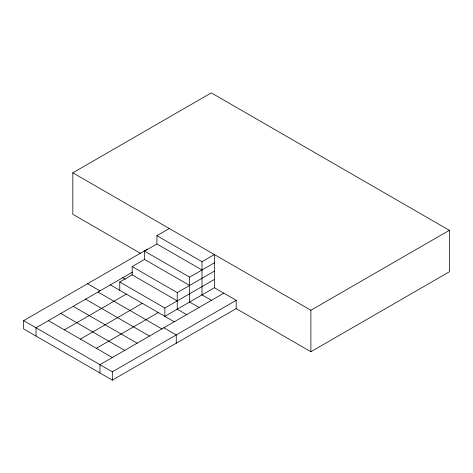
<?xml version="1.0" encoding="UTF-8"?>
<svg xmlns="http://www.w3.org/2000/svg" width="473" height="473" viewBox="0 0 473 473"><rect width="100%" height="100%" fill="white"/><g stroke="black" fill="none" stroke-linecap="round" stroke-linejoin="round"><path stroke-width="0.71" d="M140.652 253.457L72.824 214.299L72.824 172.822L211.295 92.874L449.35 230.316L449.35 271.792L310.879 351.735L236.003 308.508M202.006 270L156.924 243.973L156.924 235.678L169.304 228.524M214.216 287.637L236.193 300.32L236.193 308.615L112.332 380.126L23.65 328.924L23.65 320.629L147.511 249.123M189.62 285.45L144.537 259.417L144.537 251.122L156.924 243.973M177.233 300.893L132.15 274.866L132.15 266.571L144.537 259.417M132.47 272.105L36.037 327.783L36.037 336.078M119.764 290.31L119.764 282.014L132.15 274.866M64.399 329.852L126.326 294.1M156.924 235.678L202.006 261.705L214.393 254.557L214.393 287.738L164.846 316.342L164.846 308.047L214.393 279.442M80.375 339.082L142.308 303.323M144.537 251.122L189.62 277.154L214.393 262.852M132.15 266.571L177.233 292.598L214.393 271.147M96.356 348.305L158.284 312.552M223.806 293.171L99.945 364.677L99.945 372.972M23.65 320.629L112.332 371.831L236.193 300.32M72.824 172.822L310.879 310.258L449.35 230.316M201.835 294.785L211.419 300.32M189.448 301.94L199.032 307.474M122.738 277.728L125.292 279.2M177.062 309.088L186.646 314.622M119.764 282.014L164.846 308.047M110.351 284.876L174.259 321.776M87.558 283.729L99.945 290.883M163.859 327.783L176.246 334.931L176.246 343.227M97.964 292.024L161.878 328.924M85.578 299.178L149.492 336.078M73.191 306.327L137.105 343.227M60.81 313.481L124.718 350.381M48.423 320.629L112.332 357.529M310.879 310.258L310.879 351.735M202.006 261.705L202.006 294.886M189.62 277.154L189.62 302.04M177.233 292.598L177.233 309.188M112.332 371.831L112.332 380.126"/></g></svg>
